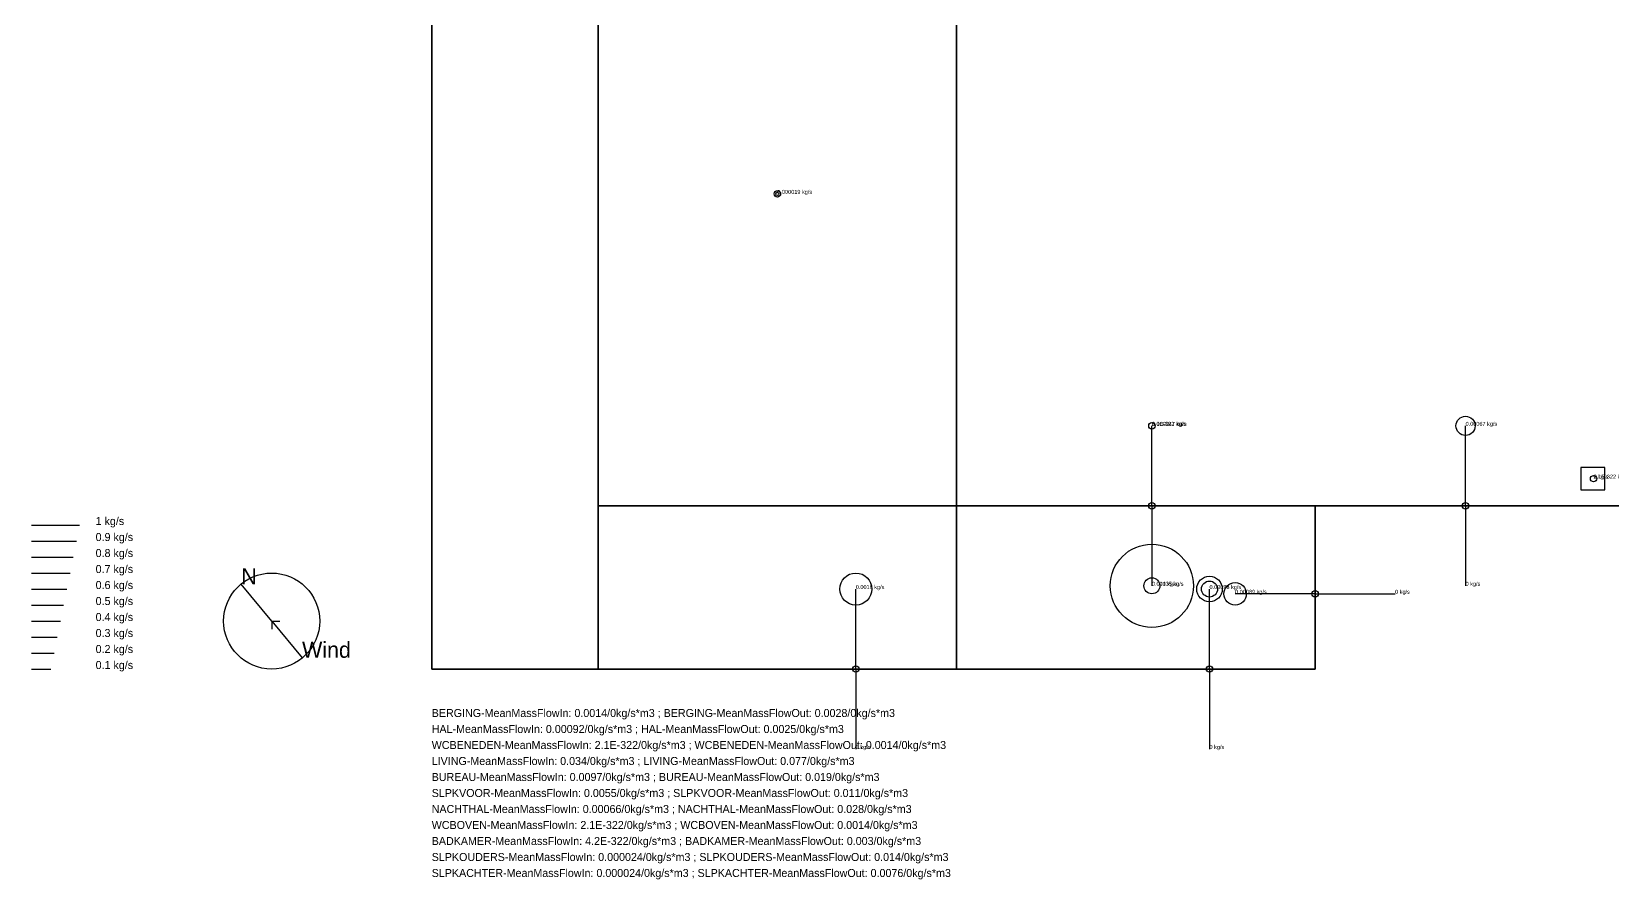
# Model space of a CAD drawing. Header units: metres. Extents: x -2.5 to 12.4, y -1.3 to 12.4.
# Drawn here: x -2.5 to 7.38, y -1.32 to 3.98 of the extents above; entities that cross this region are included whole.
import ezdxf

# ---------------------------------------------------------------- set-up
doc = ezdxf.new("R2010")
doc.units = ezdxf.units.M

msp = doc.modelspace()

# ---------------------------------------------------------------- linework, layer by layer
at = {"layer": 'LIVING', "color": 14}
for points in [[(7.43, 7.01), (7.43, 1.02), (3.28, 1.02), (3.28, 7.01)], [(3.28, 5.96), (3.28, 0), (0, 0), (0, 5.96)], [(0, 5.96, 3.25), (0, 5.96), (0, 0), (0, 0, 3.25)], [(0, 5.96, 3.25), (0, 0, 3.25), (1.04, 0, 3.25), (1.04, 5.96, 3.25)], [(1.04, 5.96, 3.25), (1.04, 1.02, 3.25), (3.28, 1.02, 3.25), (3.28, 5.96, 3.25)], [(3.28, 4.91, 3.25), (3.28, 1.02, 3.25), (7.43, 1.02, 3.25), (7.43, 4.91, 3.25)], [(1.04, 1.02, 3.25), (1.04, 0, 3.25), (5.52, 0, 3.25), (5.52, 1.02, 3.25)], [(5.52, 1.02), (5.52, 0), (3.28, 0), (3.28, 1.02)], [(5.52, 0, 3.25), (5.52, 0), (5.52, 1.02), (5.52, 1.02, 3.25)], [(5.52, 1.02, 3.25), (5.52, 1.02), (11.67, 1.02), (11.67, 1.02, 3.25)], [(0, 0, 3.25), (0, 0), (5.52, 0), (5.52, 0, 3.25)]]:
    msp.add_3dface(points, dxfattribs=at)
at = {"layer": 'LIVING', "color": 4}
for points in [[(5.93, 1.02, 2.25), (5.93, 1.02, 1.13), (6.99, 1.02, 1.13), (6.99, 1.02, 2.25)], [(5.52, 0.09, 2.61), (5.52, 0.09, 0.1), (5.52, 0.85, 0.1), (5.52, 0.85, 2.61)], [(0.97, 0, 2.56), (0.97, 0, 0.1), (4.32, 0, 0.1), (4.32, 0, 2.56)], [(4.37, 0, 1.98), (4.37, 0, 0.1), (5.35, 0, 0.1), (5.35, 0, 1.98)], [(4.37, 0, 2.51), (4.37, 0, 2.23), (5.35, 0, 2.23), (5.35, 0, 2.51)]]:
    msp.add_3dface(points, dxfattribs=at)
at = {"layer": 'LIVING-CENTERPOINTS', "color": 0}
for centre in [(6.46, 1.02, 1.69), (5.52, 0.47, 1.36), (2.65, 0, 1.33), (4.86, 0, 1.04), (4.86, 0, 2.37)]:
    msp.add_circle(centre, 0.02, dxfattribs=at)
at = {"layer": 'LIVING-MAXMASSFLOWCIRCLESIN', "color": 3}
for centre, radius in [((6.46, 1.52, 1.69), 0.06), ((2.65, 0.5, 1.33), 0.1), ((4.86, 0.5, 1.04), 0.08), ((4.86, 0.5, 2.37), 0.05), ((5.02, 0.47, 1.36), 0.07)]:
    msp.add_circle(centre, radius, dxfattribs=at)
at = {"layer": 'LIVING-MAXMASSFLOWCIRCLESOUT', "color": 252}
for centre in [(6.46, 0.52, 1.69), (6.02, 0.47, 1.36), (2.65, -0.5, 1.33), (4.86, -0.5, 1.04), (4.86, -0.5, 2.37)]:
    msp.add_circle(centre, 0, dxfattribs=at)
at = {"layer": 'LIVING-NEGATIVENORMALS', "color": 3}
for p, q in [((6.46, 1.02, 1.69), (6.46, 1.52, 1.69)), ((2.65, 0, 1.33), (2.65, 0.5, 1.33)), ((4.86, 0, 1.04), (4.86, 0.5, 1.04)), ((4.86, 0, 2.37), (4.86, 0.5, 2.37)), ((5.52, 0.47, 1.36), (5.02, 0.47, 1.36))]:
    msp.add_line(p, q, dxfattribs=at)
at = {"layer": 'LIVING-NORMALS', "color": 252}
for p, q in [((6.46, 1.02, 1.69), (6.46, 0.52, 1.69)), ((5.52, 0.47, 1.36), (6.02, 0.47, 1.36)), ((2.65, 0, 1.33), (2.65, -0.5, 1.33)), ((4.86, 0, 1.04), (4.86, -0.5, 1.04)), ((4.86, 0, 2.37), (4.86, -0.5, 2.37))]:
    msp.add_line(p, q, dxfattribs=at)
at = {"layer": 'MAXLEGEND', "color": 60}
msp.add_line((-2.5, 0.9), (-2.2, 0.9), dxfattribs=at)
at = {"layer": 'MAXLEGEND', "color": 58}
msp.add_line((-2.5, 0.8), (-2.22, 0.8), dxfattribs=at)
at = {"layer": 'MAXLEGEND', "color": 56}
msp.add_line((-2.5, 0.7), (-2.24, 0.7), dxfattribs=at)
at = {"layer": 'MAXLEGEND', "color": 54}
msp.add_line((-2.5, 0.6), (-2.26, 0.6), dxfattribs=at)
at = {"layer": 'MAXLEGEND', "color": 52}
msp.add_line((-2.5, 0.5), (-2.28, 0.5), dxfattribs=at)
at = {"layer": 'MAXLEGEND', "color": 50}
msp.add_line((-2.5, 0.4), (-2.3, 0.4), dxfattribs=at)
at = {"layer": 'MAXLEGEND', "color": 48}
msp.add_line((-2.5, 0.3), (-2.32, 0.3), dxfattribs=at)
at = {"layer": 'MAXLEGEND', "color": 46}
msp.add_line((-2.5, 0.2), (-2.34, 0.2), dxfattribs=at)
at = {"layer": 'MAXLEGEND', "color": 44}
msp.add_line((-2.5, 0.1), (-2.36, 0.1), dxfattribs=at)
at = {"layer": 'MAXLEGEND', "color": 42}
msp.add_line((-2.5, 0), (-2.38, 0), dxfattribs=at)
at = {"layer": 'MEANLEGEND', "color": 24}
msp.add_line((-2.5, 0.9), (-2.2, 0.9), dxfattribs=at)
at = {"layer": 'MEANLEGEND', "color": 22}
msp.add_line((-2.5, 0.8), (-2.22, 0.8), dxfattribs=at)
at = {"layer": 'MEANLEGEND', "color": 20}
msp.add_line((-2.5, 0.7), (-2.24, 0.7), dxfattribs=at)
at = {"layer": 'MEANLEGEND', "color": 18}
msp.add_line((-2.5, 0.6), (-2.26, 0.6), dxfattribs=at)
at = {"layer": 'MEANLEGEND', "color": 16}
msp.add_line((-2.5, 0.5), (-2.28, 0.5), dxfattribs=at)
at = {"layer": 'MEANLEGEND', "color": 14}
msp.add_line((-2.5, 0.4), (-2.3, 0.4), dxfattribs=at)
at = {"layer": 'MEANLEGEND', "color": 12}
msp.add_line((-2.5, 0.3), (-2.32, 0.3), dxfattribs=at)
at = {"layer": 'MEANLEGEND', "color": 10}
msp.add_line((-2.5, 0.2), (-2.34, 0.2), dxfattribs=at)
at = {"layer": 'MEANLEGEND', "color": 8}
msp.add_line((-2.5, 0.1), (-2.36, 0.1), dxfattribs=at)
at = {"layer": 'MEANLEGEND', "color": 6}
msp.add_line((-2.5, 0), (-2.38, 0), dxfattribs=at)
at = {"layer": 'NOORDPIJL', "color": 3}
msp.add_line((-1, 0.3), (-1.19, 0.53), dxfattribs=at)
msp.add_circle((-1, 0.3), 0.3, dxfattribs=at)
at = {"layer": 'SLPKOUDERS', "color": 14}
for points in [[(3.28, 5.96, 3.25), (3.28, 1.02, 3.25), (1.04, 1.02, 3.25), (1.04, 5.96, 3.25)], [(1.04, 5.96, 6.4), (1.04, 5.96, 3.25), (1.04, 1.02, 3.25), (1.04, 1.02, 6.4)], [(1.04, 4.91, 6.4), (1.04, 1.02, 6.4), (3.28, 1.02, 6.4), (3.28, 4.91, 6.4)], [(7.43, 4.91, 3.25), (7.43, 1.02, 3.25), (3.28, 1.02, 3.25), (3.28, 4.91, 3.25)], [(3.28, 4.91, 6.4), (3.28, 1.02, 6.4), (7.43, 1.02, 6.4), (7.43, 4.91, 6.4)], [(1.04, 1.02, 6.4), (1.04, 1.02, 3.25), (7.43, 1.02, 3.25), (7.43, 1.02, 6.4)]]:
    msp.add_3dface(points, dxfattribs=at)
at = {"layer": 'SLPKOUDERS', "color": 4}
for points in [[(7.18, 1.26, 6.4), (7.18, 1.12, 6.4), (7.33, 1.12, 6.4), (7.33, 1.26, 6.4)], [(3.75, 1.02, 5.48), (3.75, 1.02, 3.8), (5.24, 1.02, 3.8), (5.24, 1.02, 5.48)], [(3.75, 1.02, 5.63), (3.75, 1.02, 5.53), (5.24, 1.02, 5.53), (5.24, 1.02, 5.63)]]:
    msp.add_3dface(points, dxfattribs=at)
at = {"layer": 'SLPKOUDERS-CENTERPOINTS', "color": 0}
for centre in [(2.16, 2.97, 6.4), (7.26, 1.19, 6.4), (4.5, 1.02, 4.64), (4.5, 1.02, 5.58)]:
    msp.add_circle(centre, 0.02, dxfattribs=at)
at = {"layer": 'SLPKOUDERS-MAXMASSFLOWCIRCLESIN', "color": 3}
for centre, radius in [((4.5, 1.52, 4.64), 0.02), ((4.5, 1.52, 5.58), 0), ((7.26, 1.19, 5.9), 0)]:
    msp.add_circle(centre, radius, dxfattribs=at)
at = {"layer": 'SLPKOUDERS-MAXMASSFLOWCIRCLESOUT', "color": 1}
msp.add_circle((2.16, 2.97, 6.9), 0.01, dxfattribs=at)
at = {"layer": 'SLPKOUDERS-MAXMASSFLOWCIRCLESOUT', "color": 252}
for centre, radius in [((7.26, 1.19, 6.9), 0), ((4.5, 0.52, 5.58), 0.26), ((4.5, 0.52, 4.64), 0.05)]:
    msp.add_circle(centre, radius, dxfattribs=at)
at = {"layer": 'SLPKOUDERS-NEGATIVENORMALS', "color": 1}
msp.add_line((2.16, 2.97, 6.4), (2.16, 2.97, 5.9), dxfattribs=at)
at = {"layer": 'SLPKOUDERS-NEGATIVENORMALS', "color": 3}
for p, q in [((4.5, 1.02, 4.64), (4.5, 1.52, 4.64)), ((4.5, 1.02, 5.58), (4.5, 1.52, 5.58)), ((7.26, 1.19, 6.4), (7.26, 1.19, 5.9))]:
    msp.add_line(p, q, dxfattribs=at)
at = {"layer": 'SLPKOUDERS-NORMALS', "color": 1}
msp.add_line((2.16, 2.97, 6.4), (2.16, 2.97, 6.9), dxfattribs=at)
at = {"layer": 'SLPKOUDERS-NORMALS', "color": 252}
for p, q in [((7.26, 1.19, 6.4), (7.26, 1.19, 6.9)), ((4.5, 1.02, 4.64), (4.5, 0.52, 4.64)), ((4.5, 1.02, 5.58), (4.5, 0.52, 5.58))]:
    msp.add_line(p, q, dxfattribs=at)
at = {"layer": 'WIND', "color": 254}
msp.add_line((-1, 0.3), (-1.19, 0.53), dxfattribs=at)
msp.add_line((-1, 0.3), (-1.19, 0.53), dxfattribs=at)
at = {"layer": 'WIND', "color": 1}
for q in [(-0.81, 0.07), (-0.95, 0.3), (-1, 0.25)]:
    msp.add_line((-1, 0.3), q, dxfattribs=at)

# ---------------------------------------------------------------- texts
at = {"layer": 'BADKAMER-FLOWINFO'}
msp.add_text('BADKAMER-MeanMassFlowIn: 4.2E-322/0kg/s*m3 ; BADKAMER-MeanMassFlowOut: 0.003/0kg/s*m3', height=0.05, dxfattribs=at).set_placement((0, -1.1))
at = {"layer": 'BERGING-FLOWINFO'}
msp.add_text('BERGING-MeanMassFlowIn: 0.0014/0kg/s*m3 ; BERGING-MeanMassFlowOut: 0.0028/0kg/s*m3', height=0.05, dxfattribs=at).set_placement((0, -0.3))
at = {"layer": 'BUREAU-FLOWINFO'}
msp.add_text('BUREAU-MeanMassFlowIn: 0.0097/0kg/s*m3 ; BUREAU-MeanMassFlowOut: 0.019/0kg/s*m3', height=0.05, dxfattribs=at).set_placement((0, -0.7))
at = {"layer": 'HAL-FLOWINFO'}
msp.add_text('HAL-MeanMassFlowIn: 0.00092/0kg/s*m3 ; HAL-MeanMassFlowOut: 0.0025/0kg/s*m3', height=0.05, dxfattribs=at).set_placement((0, -0.4))
at = {"layer": 'LIVING-FLOWINFO'}
msp.add_text('LIVING-MeanMassFlowIn: 0.034/0kg/s*m3 ; LIVING-MeanMassFlowOut: 0.077/0kg/s*m3', height=0.05, dxfattribs=at).set_placement((0, -0.6))
at = {"layer": 'LIVING-MAXTEXT'}
for s, p in [('0.00067 kg/s', (6.46, 1.52, 1.69)), ('0.0016 kg/s', (2.65, 0.5, 1.33)), ('0.00093 kg/s', (4.86, 0.5, 1.04)), ('0.00036 kg/s', (4.86, 0.5, 2.37)), ('0.00089 kg/s', (5.02, 0.47, 1.36)), ('0 kg/s', (6.02, 0.47, 1.36)), ('0 kg/s', (6.46, 0.52, 1.69)), ('0 kg/s', (2.65, -0.5, 1.33)), ('0 kg/s', (4.86, -0.5, 1.04)), ('0 kg/s', (4.86, -0.5, 2.37))]:
    msp.add_text(s, height=0.025, dxfattribs=at).set_placement(p)
at = {"layer": 'MAXLEGEND'}
for s, p in [('1 kg/s', (-2.1, 0.9)), ('0.9 kg/s', (-2.1, 0.8)), ('0.8 kg/s', (-2.1, 0.7)), ('0.7 kg/s', (-2.1, 0.6)), ('0.6 kg/s', (-2.1, 0.5)), ('0.5 kg/s', (-2.1, 0.4)), ('0.4 kg/s', (-2.1, 0.3)), ('0.3 kg/s', (-2.1, 0.2)), ('0.2 kg/s', (-2.1, 0.1)), ('0.1 kg/s', (-2.1, 0))]:
    msp.add_text(s, height=0.05, dxfattribs=at).set_placement(p)
at = {"layer": 'MEANLEGEND'}
for s, p in [('1 kg/s', (-2.1, 0.9)), ('0.9 kg/s', (-2.1, 0.8)), ('0.8 kg/s', (-2.1, 0.7)), ('0.7 kg/s', (-2.1, 0.6)), ('0.6 kg/s', (-2.1, 0.5)), ('0.5 kg/s', (-2.1, 0.4)), ('0.4 kg/s', (-2.1, 0.3)), ('0.3 kg/s', (-2.1, 0.2)), ('0.2 kg/s', (-2.1, 0.1)), ('0.1 kg/s', (-2.1, 0))]:
    msp.add_text(s, height=0.05, dxfattribs=at).set_placement(p)
at = {"layer": 'NACHTHAL-FLOWINFO'}
msp.add_text('NACHTHAL-MeanMassFlowIn: 0.00066/0kg/s*m3 ; NACHTHAL-MeanMassFlowOut: 0.028/0kg/s*m3', height=0.05, dxfattribs=at).set_placement((0, -0.9))
at = {"layer": 'NOORDPIJL'}
msp.add_text('N', height=0.1, dxfattribs=at).set_placement((-1.19, 0.53))
at = {"layer": 'SLPKACHTER-FLOWINFO'}
msp.add_text('SLPKACHTER-MeanMassFlowIn: 0.000024/0kg/s*m3 ; SLPKACHTER-MeanMassFlowOut: 0.0076/0kg/s*m3', height=0.05, dxfattribs=at).set_placement((0, -1.3))
at = {"layer": 'SLPKOUDERS-FLOWINFO'}
msp.add_text('SLPKOUDERS-MeanMassFlowIn: 0.000024/0kg/s*m3 ; SLPKOUDERS-MeanMassFlowOut: 0.014/0kg/s*m3', height=0.05, dxfattribs=at).set_placement((0, -1.2))
at = {"layer": 'SLPKOUDERS-MAXTEXT'}
for s, p in [('0.000019 kg/s', (2.16, 2.97, 6.9)), ('0.000047 kg/s', (4.5, 1.52, 4.64)), ('2.1E-322 kg/s', (4.5, 1.52, 5.58)), ('0 kg/s', (7.26, 1.19, 6.9)), ('2.1E-322 kg/s', (7.26, 1.19, 5.9)), ('0.00035 kg/s', (4.5, 0.52, 4.64)), ('0.011 kg/s', (4.5, 0.52, 5.58))]:
    msp.add_text(s, height=0.025, dxfattribs=at).set_placement(p)
at = {"layer": 'SLPKVOOR-FLOWINFO'}
msp.add_text('SLPKVOOR-MeanMassFlowIn: 0.0055/0kg/s*m3 ; SLPKVOOR-MeanMassFlowOut: 0.011/0kg/s*m3', height=0.05, dxfattribs=at).set_placement((0, -0.8))
at = {"layer": 'WCBENEDEN-FLOWINFO'}
msp.add_text('WCBENEDEN-MeanMassFlowIn: 2.1E-322/0kg/s*m3 ; WCBENEDEN-MeanMassFlowOut: 0.0014/0kg/s*m3', height=0.05, dxfattribs=at).set_placement((0, -0.5))
at = {"layer": 'WCBOVEN-FLOWINFO'}
msp.add_text('WCBOVEN-MeanMassFlowIn: 2.1E-322/0kg/s*m3 ; WCBOVEN-MeanMassFlowOut: 0.0014/0kg/s*m3', height=0.05, dxfattribs=at).set_placement((0, -1))
at = {"layer": 'WIND'}
msp.add_text('Wind', height=0.1, dxfattribs=at).set_placement((-0.81, 0.07))

doc.saveas('drawing.dxf')
